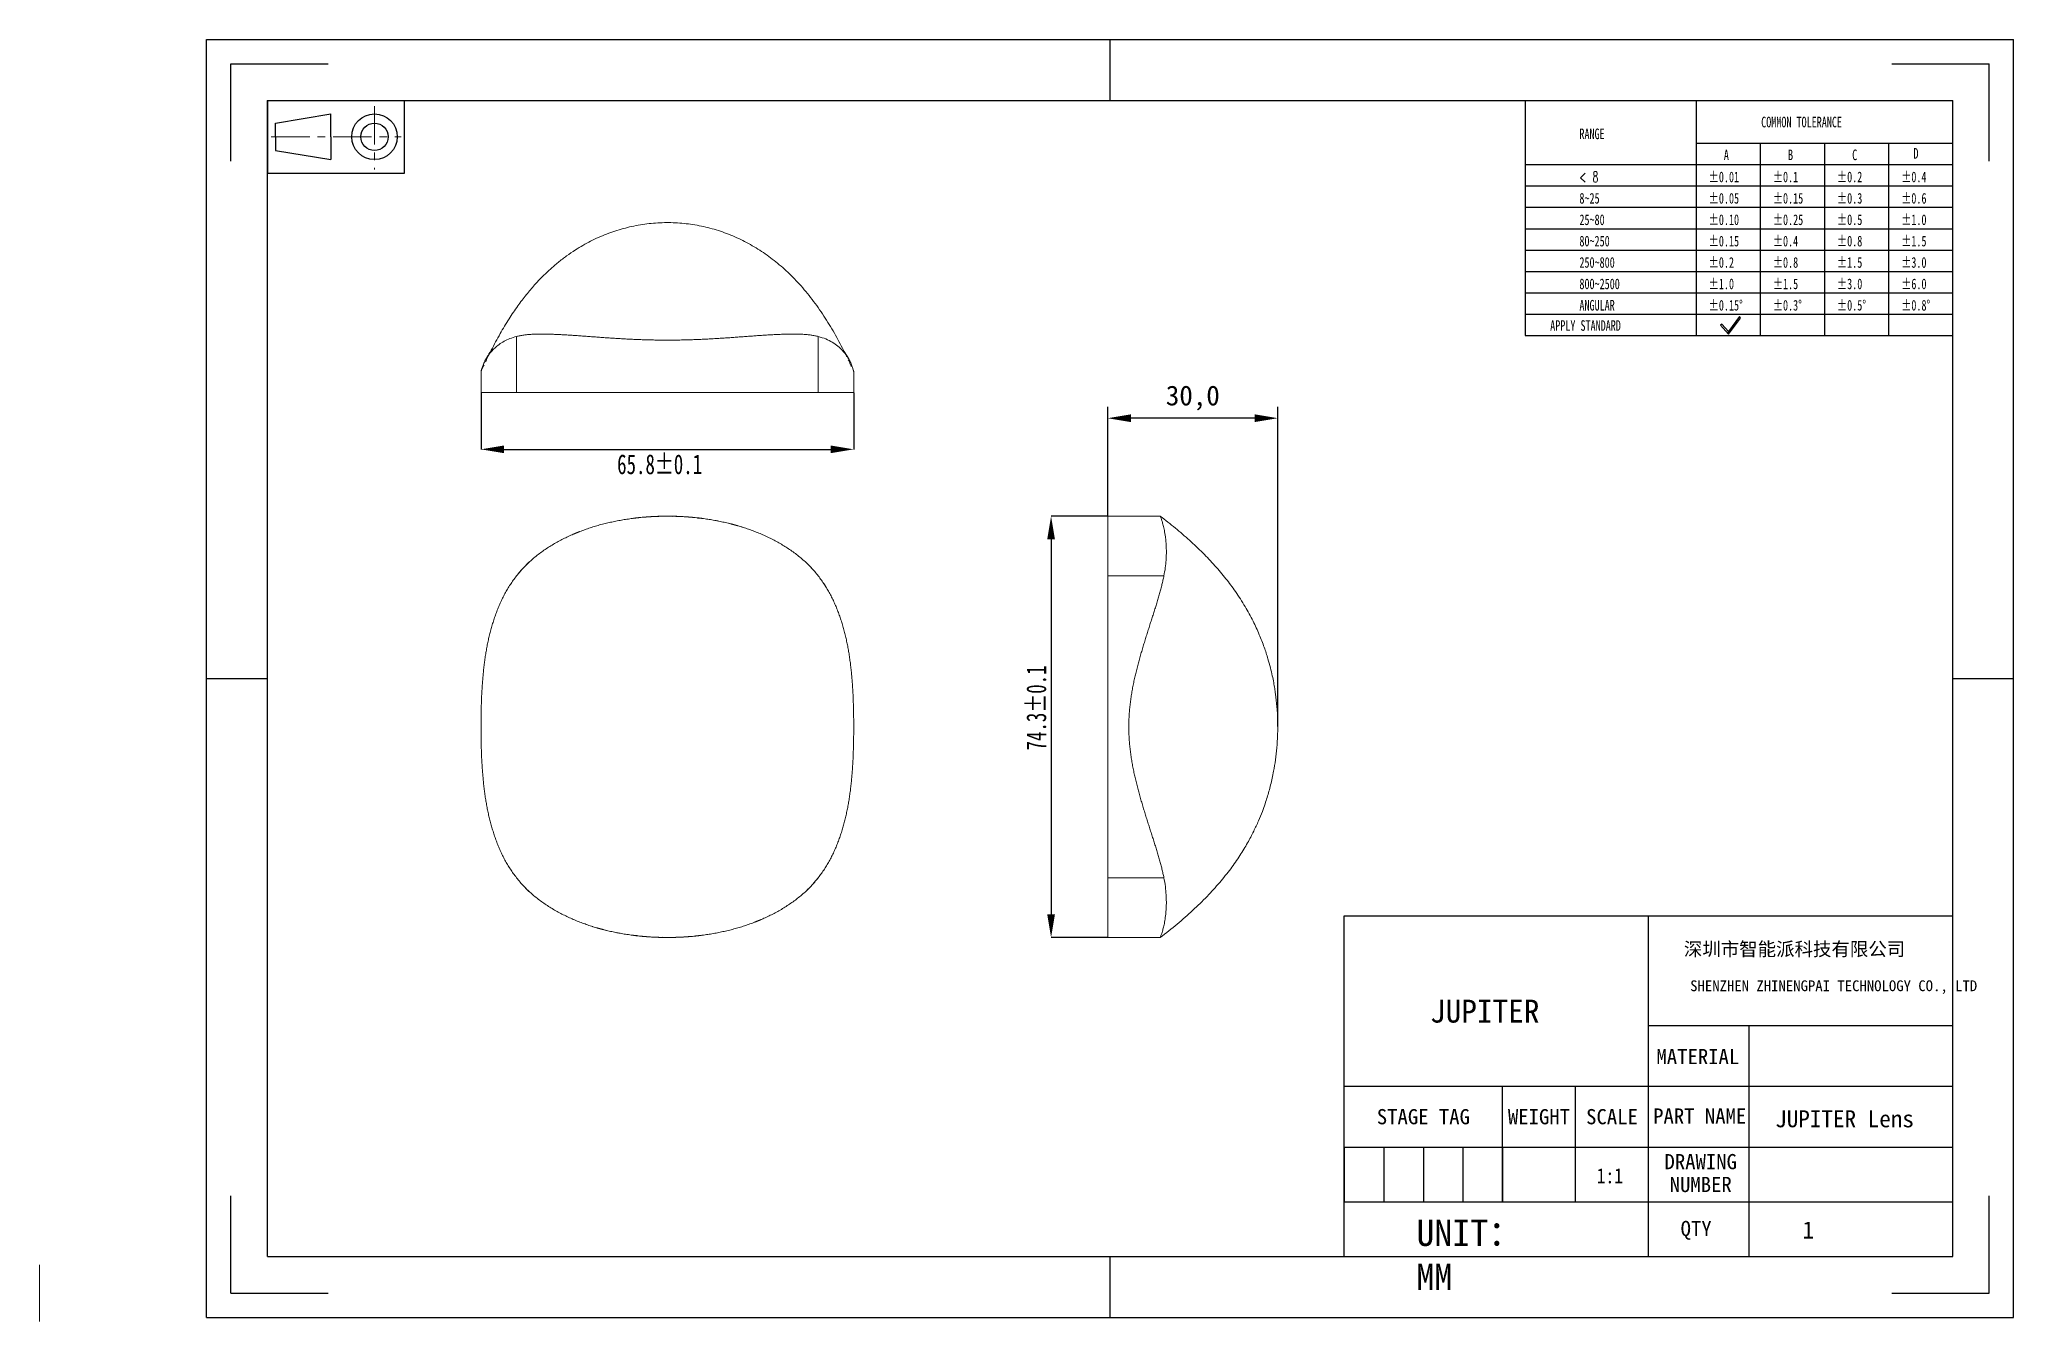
# Model space of a CAD drawing. Header units: millimetres. Extents: x 2 to 351, y 2 to 229.
import ezdxf

# ---------------------------------------------------------------- set-up
doc = ezdxf.new("R2010")
doc.units = ezdxf.units.MM
doc.header["$PDSIZE"] = -1
for name, pattern in [('CENTER', [10.16, 6.35, -1.27, 1.27, -1.27]), ('CENTERX2', [20.32, 12.7, -2.54, 2.54, -2.54]), ('HIDDEN', [1.905, 1.27, -0.635])]:
    doc.linetypes.add(name, pattern=pattern)
doc.layers.add('DEFAULT_1', color=7, linetype='CENTER', lineweight=18)
doc.layers.add('尺寸线层', color=3, linetype='Continuous', lineweight=18)
doc.layers.add('图框', color=7, linetype='Continuous')
doc.styles.add('SLDTEXTSTYLE4', font='TXT', dxfattribs={"width": 0.7})
doc.styles.add('SLDTEXTSTYLE5', font='TXT', dxfattribs={"width": 0.642857, "bigfont": 'bigfont'})
doc.styles.add('TEXTSTYLE_2', font='')
doc.styles.add('TEXTSTYLE_3', font='')
doc.styles.get('TEXTSTYLE_2').set_extended_font_data('宋体')
doc.styles.get('TEXTSTYLE_3').set_extended_font_data('宋体')
doc.dimstyles.new('ISO-25', dxfattribs={"dimtxt": 2.5, "dimasz": 2.5, "dimexe": 1.25, "dimexo": 0.625, "dimtad": 1, "dimtxsty": 'Standard', "dimcen": 2.5, "dimadec": 0, "dimazin": 0, "dimtfac": 1, "dimtmove": 0, "dimatfit": 3, "dimfxl": 1, "dimarcsym": 0})
doc.dimstyles.new('SLDDIMSTYLE0', dxfattribs={"dimtxt": 3.5, "dimasz": 4.08, "dimexe": 0, "dimexo": 0.0625, "dimgap": 0.875, "dimtad": 2, "dimdec": 1, "dimrnd": 1e-09, "dimzin": 12, "dimdsep": 46, "dimtxsty": 'SLDTEXTSTYLE4', "dimsah": 1, "dimcen": 0.09, "dimadec": 0, "dimazin": 3, "dimtol": 1, "dimtp": 0.1, "dimtm": 0.1, "dimtfac": 1, "dimtdec": 1, "dimtofl": 0, "dimtmove": 0, "dimatfit": 3, "dimfxl": 1, "dimfrac": 2, "dimtolj": 1, "dimarcsym": 0})

# ---------------------------------------------------------------- blocks, each defined once
blk = doc.blocks.new('_D')
at = {"layer": 'Defpoints', "color": 0, "transparency": 16777216}
for p in [(80.43, 166.38), (146.2, 166.38), (146.2, 156.38)]:
    blk.add_point(p, dxfattribs=at)
at = {"layer": '图框', "color": 0, "lineweight": -2, "transparency": 16777216}
for p, q in [((80.43, 166.32), (80.43, 156.38)), ((146.2, 166.32), (146.2, 156.38)), ((84.51, 156.38), (142.12, 156.38))]:
    blk.add_line(p, q, dxfattribs=at)
at = {"layer": '图框', "color": 0, "transparency": 16777216}
for points in [[(84.51, 157.06), (84.51, 155.7), (80.43, 156.38)], [(142.12, 157.06), (142.12, 155.7), (146.2, 156.38)]]:
    blk.add_solid(points, dxfattribs=at)
at = {"layer": '图框', "color": 0, "transparency": 16777216, "insert": (111.95, 155.5), "char_height": 3.5, "attachment_point": 2, "style": 'SLDTEXTSTYLE4'}
blk.add_mtext('\\A1;65.8±0.1', dxfattribs=at)
blk = doc.blocks.new('_D_1')
at = {"layer": 'Defpoints', "color": 0, "transparency": 16777216}
for p in [(191.04, 144.59), (181.04, 70.25), (191.04, 70.25)]:
    blk.add_point(p, dxfattribs=at)
at = {"layer": '图框', "color": 0, "lineweight": -2, "transparency": 16777216}
for p, q in [((190.98, 144.59), (181.04, 144.59)), ((181.04, 140.51), (181.04, 74.33)), ((190.98, 70.25), (181.04, 70.25))]:
    blk.add_line(p, q, dxfattribs=at)
at = {"layer": '图框', "color": 0, "transparency": 16777216}
for points in [[(180.36, 140.51), (181.72, 140.51), (181.04, 144.59)], [(180.36, 74.33), (181.72, 74.33), (181.04, 70.25)]]:
    blk.add_solid(points, dxfattribs=at)
at = {"layer": '图框', "color": 0, "transparency": 16777216, "insert": (176.67, 110.75), "char_height": 3.5, "attachment_point": 2, "rotation": 90, "style": 'SLDTEXTSTYLE4'}
blk.add_mtext('\\A1;74.3±0.1', dxfattribs=at)
blk = doc.blocks.new('96_1')
at = {"color": 7, "linetype": 'Continuous'}
for p, q in [((-11.25, 6), (-11.25, -6)), ((-9.93, 2.25), (-0.82, 3.75)), ((-0.82, 0), (-0.82, 3.75)), ((11.25, -6), (11.25, 6)), ((-9.93, 0), (-9.93, 2.25)), ((-9.93, 0), (-9.93, -2.25)), ((-0.82, 0), (-0.82, -3.75)), ((-9.93, -2.25), (-0.82, -3.75)), ((-11.25, -6), (11.25, -6))]:
    blk.add_line(p, q, dxfattribs=at)
for radius in [3.75, 2.25]:
    blk.add_circle((6.34, 0), radius, dxfattribs=at)
at = {"layer": 'DEFAULT_1', "color": 1, "linetype": 'CENTER'}
for p, q in [((6.34, 5.05), (6.34, -5.36)), ((-10.64, 0), (10.74, 0))]:
    blk.add_line(p, q, dxfattribs=at)
blk = doc.blocks.new('*D10')
at = {"color": 0, "lineweight": -2, "transparency": 16777216}
for p, q in [((191.04, 144.59), (191.04, 163.87)), ((221.05, 107.46), (221.05, 163.87)), ((216.97, 161.87), (195.12, 161.87))]:
    blk.add_line(p, q, dxfattribs=at)
at = {"color": 0, "transparency": 16777216}
for points in [[(195.12, 162.55), (195.12, 161.19), (191.04, 161.87)], [(216.97, 162.55), (216.97, 161.19), (221.05, 161.87)]]:
    blk.add_solid(points, dxfattribs=at)
at = {"layer": 'Defpoints', "color": 0, "transparency": 16777216}
for p in [(191.04, 161.87), (191.04, 144.59), (221.05, 107.46)]:
    blk.add_point(p, dxfattribs=at)
at = {"color": 0, "transparency": 16777216, "insert": (206.05, 165.43), "char_height": 3.5, "attachment_point": 5}
blk.add_mtext('30,0', dxfattribs=at)

msp = doc.modelspace()

# ---------------------------------------------------------------- linework, layer by layer
at = {"color": 7, "linetype": 'Continuous'}
for p, q in [((31.99, 3.2), (31.99, 228.69)), ((31.99, 228.69), (350.9, 228.69)), ((191.44, 217.95), (191.44, 228.69)), ((350.9, 3.2), (350.9, 228.69)), ((36.29, 207.21), (36.29, 224.39)), ((36.29, 224.39), (53.47, 224.39)), ((329.42, 224.39), (346.6, 224.39)), ((346.6, 207.21), (346.6, 224.39)), ((42.73, 13.94), (42.73, 217.95)), ((42.73, 217.95), (340.16, 217.95)), ((340.16, 13.94), (340.16, 217.95)), ((31.99, 115.95), (42.73, 115.95)), ((340.16, 115.95), (350.9, 115.95)), ((36.29, 7.5), (36.29, 24.68)), ((346.6, 7.5), (346.6, 24.68)), ((42.73, 13.94), (340.16, 13.94)), ((191.44, 3.2), (191.44, 13.94)), ((36.29, 7.5), (53.47, 7.5)), ((329.42, 7.5), (346.6, 7.5)), ((31.99, 3.2), (350.9, 3.2))]:
    msp.add_line(p, q, dxfattribs=at)
for p, q in [((264.68, 217.95), (264.68, 176.44)), ((294.87, 217.95), (294.87, 176.44)), ((294.87, 210.4), (340.16, 210.4)), ((306.19, 210.4), (306.19, 176.44)), ((317.51, 210.4), (317.51, 176.44)), ((328.84, 210.4), (328.84, 176.44)), ((264.68, 206.63), (340.16, 206.63)), ((264.68, 202.86), (340.16, 202.86)), ((264.68, 199.08), (340.16, 199.08)), ((264.68, 195.31), (340.16, 195.31)), ((264.68, 191.53), (340.16, 191.53)), ((264.68, 187.76), (340.16, 187.76)), ((264.68, 183.99), (340.16, 183.99)), ((264.68, 180.21), (340.16, 180.21)), ((299.43, 178.48), (299.21, 178.28)), ((299.21, 178.28), (300.62, 176.71)), ((300.6, 177.19), (299.43, 178.48)), ((302.54, 179.82), (300.6, 177.19)), ((300.62, 176.71), (302.69, 179.52)), ((302.69, 179.52), (302.54, 179.82)), ((264.68, 176.44), (340.16, 176.44)), ((300.62, 176.71), (300.6, 177.19)), ((300.6, 177.19), (300.62, 176.71))]:
    msp.add_line(p, q)
at = {"color": 7, "linetype": 'Continuous', "lineweight": 15}
for p, q in [((86.69, 166.38), (86.69, 176.29)), ((139.94, 166.38), (139.94, 176.29)), ((80.43, 170.09), (80.43, 166.38)), ((146.2, 166.38), (146.2, 170.09)), ((118.62, 144.26), (119.47, 144.17)), ((200.31, 144.59), (191.04, 144.59)), ((88.45, 136.01), (88.91, 136.46)), ((86.74, 134.11), (86.7, 134.05)), ((138.72, 135.47), (138.93, 135.26)), ((139.94, 134.05), (139.89, 134.11)), ((191.04, 134.05), (200.95, 134.05)), ((86.7, 80.79), (86.74, 80.73)), ((139.89, 80.73), (139.93, 80.79)), ((191.04, 80.8), (200.95, 80.8)), ((87.91, 79.38), (87.71, 79.58)), ((138.18, 78.84), (137.73, 78.39)), ((108.01, 70.58), (107.16, 70.67)), ((191.04, 70.25), (200.31, 70.25))]:
    msp.add_line(p, q, dxfattribs=at)
at = {"color": 7, "linetype": 'HIDDEN', "lineweight": 0}
for p, q in [((86.69, 166.38), (86.69, 176.29)), ((139.94, 176.29), (139.94, 166.38)), ((107.34, 144.18), (107.99, 144.27)), ((112.92, 144.57), (114.93, 144.53)), ((122.02, 143.74), (122.31, 143.69)), ((124.02, 143.34), (125.13, 143.04)), ((86.69, 134.05), (87.71, 135.25)), ((200.95, 134.05), (191.04, 134.05)), ((139.94, 80.8), (138.92, 79.59)), ((191.04, 80.8), (200.95, 80.8)), ((102.61, 71.5), (101.51, 71.8)), ((104.62, 71.1), (104.32, 71.16)), ((113.72, 70.27), (111.7, 70.32)), ((119.3, 70.66), (118.64, 70.57))]:
    msp.add_line(p, q, dxfattribs=at)
at = {"color": 2, "linetype": 'Continuous'}
for p, q in [((232.78, 44), (232.78, 74.07)), ((232.78, 44), (232.78, 74.07)), ((232.78, 74.07), (286.47, 74.07)), ((286.47, 33.27), (286.47, 74.07)), ((286.47, 54.74), (286.47, 74.07)), ((286.47, 74.07), (340.16, 74.07)), ((286.47, 44), (286.47, 74.07)), ((340.16, 54.74), (340.16, 74.07)), ((286.47, 54.74), (340.16, 54.74)), ((304.21, 54.74), (304.21, 13.94)), ((340.16, 33.27), (340.16, 54.74)), ((232.78, 13.94), (232.78, 44)), ((232.78, 44), (286.47, 44)), ((232.78, 33.27), (232.78, 44)), ((232.78, 44), (260.7, 44)), ((260.7, 33.27), (260.7, 44)), ((260.7, 33.27), (260.7, 44)), ((260.7, 44), (286.47, 44)), ((273.59, 33.27), (273.59, 44)), ((286.47, 44), (340.16, 44)), ((286.47, 33.27), (286.47, 44)), ((232.78, 23.6), (232.78, 33.27)), ((232.78, 33.27), (260.7, 33.27)), ((232.78, 33.27), (260.7, 33.27)), ((232.78, 33.27), (260.7, 33.27)), ((232.78, 33.27), (232.78, 23.6)), ((239.76, 33.27), (239.76, 23.6)), ((246.74, 33.27), (246.74, 23.6)), ((253.72, 33.27), (253.72, 23.6)), ((260.7, 23.6), (260.7, 33.27)), ((260.7, 23.6), (260.7, 33.27)), ((260.7, 33.27), (286.47, 33.27)), ((260.7, 33.27), (286.47, 33.27)), ((260.7, 33.27), (260.7, 23.6)), ((273.59, 23.6), (273.59, 33.27)), ((286.47, 13.94), (286.47, 33.27)), ((286.47, 33.27), (340.16, 33.27)), ((286.47, 33.27), (340.16, 33.27)), ((286.47, 23.6), (286.47, 33.27)), ((340.16, 13.94), (340.16, 33.27)), ((232.78, 13.94), (232.78, 23.6)), ((232.78, 23.6), (286.47, 23.6)), ((232.78, 23.6), (260.7, 23.6)), ((232.78, 23.6), (260.7, 23.6)), ((260.7, 23.6), (286.47, 23.6)), ((286.47, 13.94), (286.47, 23.6)), ((286.47, 23.6), (340.16, 23.6)), ((146.88, 13.94), (172.65, 13.94)), ((172.65, 13.94), (189.83, 13.94)), ((189.83, 13.94), (215.6, 13.94)), ((215.6, 13.94), (232.78, 13.94)), ((232.78, 13.94), (286.47, 13.94)), ((286.47, 13.94), (340.16, 13.94))]:
    msp.add_line(p, q, dxfattribs=at)
at = {"color": 7, "linetype": 'HIDDEN', "lineweight": 0, "flags": 128}
for points in [[(88.89, 136.45), (88.89, 136.46), (88.9, 136.46)], [(137.73, 136.46), (137.74, 136.46), (137.75, 136.45)], [(88.9, 78.38), (88.89, 78.39), (88.89, 78.39)], [(137.75, 78.39), (137.74, 78.39), (137.73, 78.38)]]:
    msp.add_lwpolyline(points, dxfattribs=at)
at = {"color": 7, "linetype": 'Continuous', "lineweight": 15, "flags": 128}
for points in [[(87.71, 135.26), (87.7, 135.26), (87.7, 135.26)], [(138.93, 135.26), (138.93, 135.26), (138.93, 135.26)], [(87.7, 79.59), (87.7, 79.58), (87.71, 79.58)], [(138.93, 79.58), (138.93, 79.58), (138.93, 79.59)]]:
    msp.add_lwpolyline(points, dxfattribs=at)
at = {"color": 7, "linetype": 'Continuous', "lineweight": 15}
for points, knots in [([(144.4, 173.88), (143.87, 174.88), (142.8, 176.93), (140.96, 179.94), (138.92, 182.84), (136.69, 185.52), (134.34, 187.9), (131.89, 189.97), (129.33, 191.76), (126.63, 193.27), (123.79, 194.51), (120.84, 195.46), (117.81, 196.09), (114.73, 196.4), (111.63, 196.39), (108.55, 196.05), (105.52, 195.38), (102.58, 194.41), (99.75, 193.15), (97.41, 191.81), (95.52, 190.52), (94.03, 189.37), (92.59, 188.13), (91.2, 186.81), (89.8, 185.32), (88.36, 183.62), (86.85, 181.63), (85.3, 179.33), (83.73, 176.73), (82.75, 174.85), (82.23, 173.88)], [0, 0, 0, 0, 0.042092, 0.085648, 0.130243, 0.173348, 0.21454, 0.25382, 0.291923, 0.330031, 0.368159, 0.406308, 0.444467, 0.482629, 0.520796, 0.558963, 0.597119, 0.635261, 0.673392, 0.71168, 0.734807, 0.758047, 0.781397, 0.80486, 0.829177, 0.856665, 0.887493, 0.921659, 0.959163, 1, 1, 1, 1]), ([(80.43, 170.12), (80.43, 170.11), (80.42, 170.07), (80.47, 170.25), (80.57, 170.64), (80.78, 171.23), (81.09, 171.95), (81.55, 172.76), (82.14, 173.54), (82.83, 174.26), (83.58, 174.88), (84.46, 175.45), (85.48, 175.94), (86.29, 176.17), (86.69, 176.29)], [0, 0, 0, 0, 0.0218683, 0.1223482, 0.2228598, 0.3234427, 0.4241151, 0.5247836, 0.6251028, 0.7032335, 0.7801927, 0.8554804, 0.9283563, 1, 1, 1, 1]), ([(139.94, 176.29), (139.74, 176.34), (139.33, 176.44), (138.68, 176.54), (137.98, 176.62), (137.25, 176.68), (136.49, 176.71), (135.71, 176.72), (134.9, 176.72), (134.07, 176.7), (133.23, 176.67), (132.36, 176.63), (131.49, 176.58), (130.59, 176.53), (129.69, 176.47), (128.78, 176.4), (127.85, 176.34), (126.92, 176.27), (125.98, 176.2), (125.03, 176.13), (124.08, 176.06), (123.12, 176), (122.15, 175.94), (121.18, 175.88), (120.2, 175.83), (119.23, 175.78), (118.25, 175.74), (117.26, 175.71), (116.28, 175.68), (115.29, 175.66), (114.3, 175.65), (113.32, 175.65), (112.33, 175.65), (111.34, 175.66), (110.35, 175.68), (109.37, 175.71), (108.39, 175.74), (107.41, 175.78), (106.43, 175.83), (105.45, 175.88), (104.48, 175.94), (103.52, 176), (102.56, 176.06), (101.6, 176.13), (100.65, 176.2), (99.71, 176.27), (98.78, 176.34), (97.86, 176.4), (96.94, 176.47), (96.04, 176.53), (95.15, 176.58), (94.27, 176.63), (93.41, 176.67), (92.56, 176.7), (91.73, 176.72), (90.93, 176.72), (90.14, 176.71), (89.38, 176.68), (88.65, 176.62), (87.96, 176.54), (87.3, 176.44), (86.89, 176.34), (86.69, 176.29)], [0, 0, 0, 0, 1.281916, 2.565453, 3.848089, 5.129705, 6.411139, 7.692526, 8.973854, 10.255146, 11.536423, 12.817683, 14.098933, 15.380174, 16.661408, 17.942637, 19.223862, 20.505084, 21.786302, 23.067518, 24.348732, 25.629944, 26.911154, 28.192364, 29.473572, 30.75478, 32.035987, 33.317194, 34.5984, 35.879606, 37.160812, 38.442018, 39.723223, 41.004429, 42.285635, 43.566841, 44.848048, 46.129255, 47.410463, 48.691671, 49.972881, 51.254091, 52.535303, 53.816517, 55.097733, 56.378951, 57.660173, 58.941398, 60.222627, 61.503861, 62.785102, 64.066352, 65.347612, 66.628889, 67.910181, 69.191509, 70.472896, 71.75433, 73.035946, 74.318582, 75.602119, 76.884035, 76.884035, 76.884035, 76.884035]), ([(139.94, 176.29), (140.4, 176.15), (141.34, 175.88), (142.47, 175.28), (143.44, 174.59), (144.22, 173.85), (144.85, 173.08), (145.34, 172.33), (145.7, 171.61), (145.96, 170.96), (146.12, 170.45), (146.19, 170.14), (146.2, 170.12), (146.2, 170.12)], [0, 0, 0, 0, 0.082923, 0.167922, 0.255874, 0.345722, 0.436702, 0.52815, 0.619698, 0.720338, 0.82089, 0.921389, 1, 1, 1, 1]), ([(82.23, 173.88), (82.19, 173.79), (82.11, 173.64), (82.04, 173.53), (81.99, 173.48), (81.97, 173.47), (81.95, 173.45), (81.93, 173.42), (81.91, 173.38), (81.86, 173.3), (81.77, 173.13), (81.65, 172.92), (81.48, 172.63), (81.36, 172.42), (81.3, 172.3)], [0, 0, 0, 0, 0.17714, 0.331608, 0.46395, 0.574678, 0.664256, 0.723081, 0.767862, 0.799463, 0.828797, 0.872079, 0.929177, 1, 1, 1, 1]), ([(145.34, 172.3), (145.29, 172.38), (145.2, 172.53), (145.09, 172.74), (145.01, 172.88), (144.95, 172.98), (144.92, 173.04), (144.88, 173.1), (144.86, 173.15), (144.83, 173.19), (144.81, 173.22), (144.78, 173.25), (144.74, 173.29), (144.67, 173.39), (144.56, 173.57), (144.46, 173.77), (144.4, 173.88)], [0, 0, 0, 0, 0.052255, 0.092663, 0.121153, 0.137625, 0.148945, 0.163211, 0.201144, 0.252099, 0.316417, 0.411626, 0.526967, 0.663012, 0.820436, 1, 1, 1, 1]), ([(86.69, 166.38), (86.29, 166.38), (85.48, 166.38), (84.44, 166.38), (83.55, 166.38), (82.78, 166.38), (82.13, 166.38), (81.6, 166.38), (81.13, 166.38), (80.76, 166.38), (80.52, 166.38), (80.42, 166.38), (80.44, 166.38), (80.44, 166.38)], [0, 0, 0, 0, 0.073738, 0.147428, 0.22319, 0.29897, 0.381537, 0.464199, 0.546813, 0.673563, 0.800353, 0.943455, 1, 1, 1, 1]), ([(139.94, 166.38), (139.56, 166.38), (139.16, 166.38), (138.32, 166.38), (137.87, 166.38), (136.95, 166.38), (136.47, 166.38), (135.48, 166.38), (134.97, 166.38), (133.41, 166.38), (132.33, 166.38), (130.12, 166.38), (128.98, 166.38), (127.24, 166.38), (126.66, 166.38), (125.47, 166.38), (124.87, 166.38), (123.07, 166.38), (121.86, 166.38), (118.23, 166.38), (115.79, 166.38), (112.71, 166.38), (112.1, 166.38), (110.86, 166.38), (110.24, 166.38), (108.39, 166.38), (107.17, 166.38), (103.54, 166.38), (101.17, 166.38), (97.7, 166.38), (96.56, 166.38), (94.32, 166.38), (93.24, 166.38), (91.68, 166.38), (91.18, 166.38), (90.19, 166.38), (89.71, 166.38), (88.78, 166.38), (88.33, 166.38), (87.47, 166.38), (87.07, 166.38), (86.69, 166.38)], [0, 0, 0, 0, 0.03125, 0.03125, 0.0625, 0.0625, 0.09375, 0.09375, 0.125, 0.125, 0.1875, 0.1875, 0.25, 0.25, 0.28125, 0.28125, 0.3125, 0.3125, 0.375, 0.375, 0.5, 0.5, 0.53125, 0.53125, 0.5625, 0.5625, 0.625, 0.625, 0.75, 0.75, 0.8125, 0.8125, 0.875, 0.875, 0.90625, 0.90625, 0.9375, 0.9375, 0.96875, 0.96875, 1, 1, 1, 1]), ([(146.19, 166.38), (146.19, 166.38), (146.19, 166.38), (146.07, 166.38), (145.79, 166.38), (145.36, 166.38), (144.83, 166.38), (144.12, 166.38), (143.31, 166.38), (142.5, 166.38), (141.76, 166.38), (140.9, 166.38), (140.26, 166.38), (139.94, 166.38)], [0, 0, 0, 0, 0.086748, 0.230583, 0.374375, 0.472286, 0.570176, 0.669842, 0.76947, 0.826586, 0.883694, 0.941831, 1, 1, 1, 1]), ([(139.94, 134.05), (139.74, 134.31), (139.33, 134.81), (138.68, 135.54), (137.98, 136.24), (137.25, 136.9), (136.49, 137.54), (135.71, 138.14), (134.9, 138.71), (134.07, 139.25), (133.23, 139.75), (132.36, 140.23), (131.49, 140.69), (130.59, 141.11), (129.69, 141.51), (128.78, 141.87), (127.85, 142.22), (126.92, 142.54), (125.98, 142.83), (125.03, 143.1), (124.08, 143.34), (123.12, 143.56), (122.15, 143.76), (121.18, 143.94), (120.2, 144.09), (119.23, 144.23), (118.25, 144.34), (117.26, 144.43), (116.28, 144.5), (115.29, 144.55), (114.3, 144.58), (113.32, 144.59), (112.33, 144.58), (111.34, 144.55), (110.35, 144.5), (109.37, 144.43), (108.39, 144.34), (107.41, 144.23), (106.43, 144.09), (105.45, 143.94), (104.48, 143.76), (103.52, 143.56), (102.56, 143.34), (101.6, 143.1), (100.65, 142.83), (99.71, 142.54), (98.78, 142.22), (97.86, 141.87), (96.94, 141.51), (96.04, 141.11), (95.15, 140.69), (94.27, 140.23), (93.41, 139.75), (92.56, 139.25), (91.73, 138.71), (90.93, 138.14), (90.14, 137.54), (89.38, 136.9), (88.65, 136.24), (87.96, 135.54), (87.3, 134.81), (86.89, 134.31), (86.69, 134.05)], [0, 0, 0, 0, 1.281916, 2.565453, 3.848089, 5.129705, 6.411139, 7.692526, 8.973854, 10.255146, 11.536423, 12.817683, 14.098933, 15.380174, 16.661408, 17.942637, 19.223862, 20.505084, 21.786302, 23.067518, 24.348732, 25.629944, 26.911154, 28.192364, 29.473572, 30.75478, 32.035987, 33.317194, 34.5984, 35.879606, 37.160812, 38.442018, 39.723223, 41.004429, 42.285635, 43.566841, 44.848048, 46.129255, 47.410463, 48.691671, 49.972881, 51.254091, 52.535303, 53.816517, 55.097733, 56.378951, 57.660173, 58.941398, 60.222627, 61.503861, 62.785102, 64.066352, 65.347612, 66.628889, 67.910181, 69.191509, 70.472896, 71.75433, 73.035946, 74.318582, 75.602119, 76.884035, 76.884035, 76.884035, 76.884035]), ([(111.19, 144.51), (111.61, 144.54), (112.18, 144.59), (112.76, 144.58), (112.92, 144.57)], [0, 0, 0, 0, 0.721215, 1, 1, 1, 1]), ([(191.04, 134.05), (191.04, 134.5), (191.04, 135.4), (191.04, 136.64), (191.04, 137.77), (191.04, 138.97), (191.04, 140.16), (191.04, 141.31), (191.04, 142.27), (191.04, 143.16), (191.04, 143.91), (191.04, 144.4), (191.04, 144.61), (191.04, 144.57), (191.04, 144.56)], [0, 0, 0, 0, 0.058973, 0.117939, 0.178575, 0.239224, 0.326147, 0.413093, 0.502395, 0.591712, 0.716692, 0.8417, 0.970217, 1, 1, 1, 1]), ([(200.31, 70.25), (201.31, 71.04), (203.28, 72.57), (206.04, 74.99), (208.55, 77.44), (210.78, 79.89), (212.71, 82.31), (214.34, 84.64), (215.69, 86.86), (216.77, 88.91), (217.63, 90.77), (218.29, 92.39), (218.78, 93.76), (219.17, 94.94), (219.5, 96.06), (219.8, 97.19), (220.07, 98.37), (220.37, 99.84), (220.66, 101.63), (220.9, 103.75), (221.04, 106.08), (221.05, 108.5), (220.92, 110.93), (220.71, 112.8), (220.5, 114.2), (220.32, 115.27), (220.07, 116.49), (219.74, 117.9), (219.28, 119.58), (218.64, 121.54), (217.78, 123.76), (216.67, 126.17), (215.27, 128.72), (213.66, 131.22), (211.88, 133.62), (209.95, 135.89), (207.81, 138.15), (205.47, 140.36), (202.97, 142.52), (201.2, 143.89), (200.31, 144.59)], [0, 0, 0, 0, 0.043102, 0.084483, 0.124286, 0.161876, 0.196899, 0.229089, 0.258316, 0.284516, 0.307666, 0.327759, 0.343755, 0.357137, 0.369903, 0.383124, 0.396798, 0.410926, 0.434044, 0.458284, 0.483175, 0.513003, 0.540473, 0.565588, 0.576611, 0.588408, 0.602488, 0.618856, 0.637515, 0.6615, 0.68845, 0.718365, 0.75123, 0.786992, 0.81892, 0.852624, 0.887867, 0.924363, 0.961618, 1, 1, 1, 1]), ([(200.31, 144.58), (200.32, 144.56), (200.34, 144.52), (200.46, 144.18), (200.63, 143.69), (200.82, 143), (201.03, 142.11), (201.2, 141.11), (201.31, 140.1), (201.37, 139.12), (201.39, 138.04), (201.34, 136.83), (201.22, 135.52), (201.04, 134.54), (200.95, 134.05)], [0, 0, 0, 0, 0.12001, 0.218589, 0.317167, 0.415742, 0.514314, 0.612879, 0.677426, 0.74197, 0.80651, 0.871043, 0.935533, 1, 1, 1, 1]), ([(137.73, 136.46), (137.77, 136.43), (137.98, 136.24), (138.18, 136.03), (138.34, 135.86)], [0, 0, 0, 0, 0.179419, 1, 1, 1, 1]), ([(86.69, 134.05), (86.5, 133.8), (86.12, 133.29), (85.6, 132.53), (85.1, 131.74), (84.64, 130.93), (84.22, 130.11), (83.83, 129.27), (83.46, 128.43), (83.13, 127.58), (82.82, 126.72), (82.54, 125.85), (82.28, 124.97), (82.04, 124.09), (81.82, 123.2), (81.63, 122.31), (81.45, 121.41), (81.29, 120.51), (81.15, 119.6), (81.03, 118.69), (80.91, 117.77), (80.82, 116.85), (80.74, 115.93), (80.66, 115), (80.6, 114.06), (80.55, 113.12), (80.51, 112.18), (80.48, 111.23), (80.46, 110.28), (80.44, 109.33), (80.43, 108.38), (80.43, 107.42), (80.43, 106.47), (80.44, 105.51), (80.46, 104.56), (80.48, 103.61), (80.51, 102.67), (80.55, 101.72), (80.6, 100.78), (80.66, 99.85), (80.74, 98.92), (80.82, 97.99), (80.91, 97.07), (81.03, 96.15), (81.15, 95.24), (81.29, 94.33), (81.45, 93.43), (81.63, 92.53), (81.82, 91.64), (82.04, 90.75), (82.28, 89.87), (82.54, 89), (82.82, 88.13), (83.13, 87.27), (83.46, 86.41), (83.83, 85.57), (84.22, 84.73), (84.64, 83.91), (85.1, 83.1), (85.6, 82.32), (86.12, 81.55), (86.5, 81.05), (86.69, 80.8)], [0, 0, 0, 0, 1.339589, 2.687593, 4.023517, 5.339276, 6.634218, 7.911676, 9.175732, 10.428981, 11.672806, 12.908594, 14.138103, 15.363089, 16.584872, 17.804385, 19.022405, 20.2396, 21.456476, 22.673337, 23.890394, 25.107773, 26.325528, 27.543653, 28.762117, 29.980864, 31.199837, 32.418974, 33.638222, 34.857541, 36.076898, 37.296272, 38.515647, 39.735004, 40.954322, 42.173571, 43.392708, 44.61168, 45.830428, 47.048891, 48.267017, 49.484771, 50.70215, 51.919207, 53.136068, 54.352944, 55.57014, 56.78816, 58.007673, 59.229455, 60.454441, 61.683951, 62.919739, 64.163564, 65.416813, 66.680868, 67.958326, 69.253269, 70.569028, 71.904951, 73.252955, 74.592544, 74.592544, 74.592544, 74.592544]), ([(87.71, 135.25), (87.75, 135.3), (87.79, 135.35), (87.83, 135.39), (87.84, 135.4)], [0, 0, 0, 0, 0.844744, 1, 1, 1, 1]), ([(139.94, 134.05), (140.13, 133.8), (140.51, 133.29), (141.04, 132.53), (141.53, 131.74), (141.99, 130.93), (142.41, 130.11), (142.81, 129.27), (143.17, 128.43), (143.5, 127.58), (143.81, 126.72), (144.1, 125.85), (144.36, 124.97), (144.59, 124.09), (144.81, 123.2), (145.01, 122.31), (145.18, 121.41), (145.34, 120.51), (145.48, 119.6), (145.61, 118.69), (145.72, 117.77), (145.81, 116.85), (145.9, 115.93), (145.97, 115), (146.03, 114.06), (146.08, 113.12), (146.12, 112.18), (146.15, 111.23), (146.17, 110.28), (146.19, 109.33), (146.2, 108.38), (146.2, 107.42), (146.2, 106.47), (146.19, 105.51), (146.17, 104.56), (146.15, 103.61), (146.12, 102.67), (146.08, 101.72), (146.03, 100.78), (145.97, 99.85), (145.9, 98.92), (145.81, 97.99), (145.72, 97.07), (145.61, 96.15), (145.48, 95.24), (145.34, 94.33), (145.18, 93.43), (145.01, 92.53), (144.81, 91.64), (144.59, 90.75), (144.36, 89.87), (144.1, 89), (143.81, 88.13), (143.5, 87.27), (143.17, 86.41), (142.81, 85.57), (142.41, 84.73), (141.99, 83.91), (141.53, 83.1), (141.04, 82.32), (140.51, 81.55), (140.13, 81.05), (139.94, 80.8)], [0, 0, 0, 0, 1.339589, 2.687593, 4.023517, 5.339276, 6.634218, 7.911676, 9.175732, 10.428981, 11.672806, 12.908594, 14.138103, 15.363089, 16.584872, 17.804385, 19.022405, 20.2396, 21.456476, 22.673337, 23.890394, 25.107773, 26.325528, 27.543653, 28.762117, 29.980864, 31.199837, 32.418974, 33.638222, 34.857541, 36.076898, 37.296272, 38.515647, 39.735004, 40.954322, 42.173571, 43.392708, 44.61168, 45.830428, 47.048891, 48.267017, 49.484771, 50.70215, 51.919207, 53.136068, 54.352944, 55.57014, 56.78816, 58.007673, 59.229455, 60.454441, 61.683951, 62.919739, 64.163564, 65.416813, 66.680868, 67.958326, 69.253269, 70.569028, 71.904951, 73.252955, 74.592544, 74.592544, 74.592544, 74.592544]), ([(191.04, 80.8), (191.04, 81.26), (191.04, 81.74), (191.04, 82.7), (191.04, 83.2), (191.04, 84.72), (191.04, 85.77), (191.04, 87.39), (191.04, 87.94), (191.04, 89.05), (191.04, 90.73), (191.04, 92.42), (191.04, 95.83), (191.04, 98.13), (191.04, 101.61), (191.04, 102.77), (191.04, 105.09), (191.04, 106.25), (191.04, 108.57), (191.04, 109.73), (191.04, 112.05), (191.04, 113.21), (191.04, 115.53), (191.04, 116.69), (191.04, 119), (191.04, 120.15), (191.04, 122.43), (191.04, 123.56), (191.04, 125.79), (191.04, 126.89), (191.04, 128.52), (191.04, 129.06), (191.04, 130.11), (191.04, 130.63), (191.04, 131.65), (191.04, 132.14), (191.04, 133.11), (191.04, 133.58), (191.04, 134.05)], [0, 0, 0, 0, 0.03125, 0.03125, 0.0625, 0.0625, 0.125, 0.125, 0.15625, 0.15625, 0.1875, 0.25, 0.25, 0.375, 0.375, 0.4375, 0.4375, 0.5, 0.5, 0.5625, 0.5625, 0.625, 0.625, 0.6875, 0.6875, 0.75, 0.75, 0.8125, 0.8125, 0.875, 0.875, 0.90625, 0.90625, 0.9375, 0.9375, 0.96875, 0.96875, 1, 1, 1, 1]), ([(200.95, 134.05), (200.9, 133.8), (200.79, 133.29), (200.61, 132.53), (200.41, 131.74), (200.19, 130.93), (199.95, 130.11), (199.7, 129.27), (199.44, 128.43), (199.17, 127.58), (198.89, 126.72), (198.61, 125.85), (198.33, 124.97), (198.05, 124.09), (197.77, 123.2), (197.5, 122.31), (197.22, 121.41), (196.96, 120.51), (196.7, 119.6), (196.45, 118.69), (196.21, 117.77), (195.98, 116.85), (195.76, 115.93), (195.57, 115), (195.38, 114.06), (195.22, 113.12), (195.08, 112.18), (194.97, 111.23), (194.87, 110.28), (194.81, 109.33), (194.76, 108.38), (194.75, 107.42), (194.76, 106.47), (194.81, 105.51), (194.87, 104.56), (194.97, 103.61), (195.08, 102.67), (195.22, 101.72), (195.38, 100.78), (195.57, 99.85), (195.76, 98.92), (195.98, 97.99), (196.21, 97.07), (196.45, 96.15), (196.7, 95.24), (196.96, 94.33), (197.22, 93.43), (197.5, 92.53), (197.77, 91.64), (198.05, 90.75), (198.33, 89.87), (198.61, 89), (198.89, 88.13), (199.17, 87.27), (199.44, 86.41), (199.7, 85.57), (199.95, 84.73), (200.19, 83.91), (200.41, 83.1), (200.61, 82.32), (200.79, 81.55), (200.9, 81.05), (200.95, 80.8)], [0, 0, 0, 0, 1.339589, 2.687593, 4.023517, 5.339276, 6.634218, 7.911676, 9.175732, 10.428981, 11.672806, 12.908594, 14.138103, 15.363089, 16.584872, 17.804385, 19.022405, 20.2396, 21.456476, 22.673337, 23.890394, 25.107773, 26.325528, 27.543653, 28.762117, 29.980864, 31.199837, 32.418974, 33.638222, 34.857541, 36.076898, 37.296272, 38.515647, 39.735004, 40.954322, 42.173571, 43.392708, 44.61168, 45.830428, 47.048891, 48.267017, 49.484771, 50.70215, 51.919207, 53.136068, 54.352944, 55.57014, 56.78816, 58.007673, 59.229455, 60.454441, 61.683951, 62.919739, 64.163564, 65.416813, 66.680868, 67.958326, 69.253269, 70.569028, 71.904951, 73.252955, 74.592544, 74.592544, 74.592544, 74.592544]), ([(139.94, 80.8), (139.74, 80.54), (139.33, 80.03), (138.68, 79.3), (137.98, 78.6), (137.25, 77.94), (136.49, 77.31), (135.71, 76.71), (134.9, 76.14), (134.07, 75.6), (133.23, 75.09), (132.36, 74.61), (131.49, 74.16), (130.59, 73.73), (129.69, 73.34), (128.78, 72.97), (127.85, 72.63), (126.92, 72.31), (125.98, 72.01), (125.03, 71.75), (124.08, 71.5), (123.12, 71.28), (122.15, 71.08), (121.18, 70.9), (120.2, 70.75), (119.23, 70.62), (118.25, 70.5), (117.26, 70.41), (116.28, 70.34), (115.29, 70.29), (114.3, 70.26), (113.32, 70.25), (112.33, 70.26), (111.34, 70.29), (110.35, 70.34), (109.37, 70.41), (108.39, 70.5), (107.41, 70.62), (106.43, 70.75), (105.45, 70.9), (104.48, 71.08), (103.52, 71.28), (102.56, 71.5), (101.6, 71.75), (100.65, 72.01), (99.71, 72.31), (98.78, 72.63), (97.86, 72.97), (96.94, 73.34), (96.04, 73.73), (95.15, 74.16), (94.27, 74.61), (93.41, 75.09), (92.56, 75.6), (91.73, 76.14), (90.93, 76.71), (90.14, 77.31), (89.38, 77.94), (88.65, 78.6), (87.96, 79.3), (87.3, 80.03), (86.89, 80.54), (86.69, 80.8)], [0, 0, 0, 0, 1.281916, 2.565453, 3.848089, 5.129705, 6.411139, 7.692526, 8.973854, 10.255146, 11.536423, 12.817683, 14.098933, 15.380174, 16.661408, 17.942637, 19.223862, 20.505084, 21.786302, 23.067518, 24.348732, 25.629944, 26.911154, 28.192364, 29.473572, 30.75478, 32.035987, 33.317194, 34.5984, 35.879606, 37.160812, 38.442018, 39.723223, 41.004429, 42.285635, 43.566841, 44.848048, 46.129255, 47.410463, 48.691671, 49.972881, 51.254091, 52.535303, 53.816517, 55.097733, 56.378951, 57.660173, 58.941398, 60.222627, 61.503861, 62.785102, 64.066352, 65.347612, 66.628889, 67.910181, 69.191509, 70.472896, 71.75433, 73.035946, 74.318582, 75.602119, 76.884035, 76.884035, 76.884035, 76.884035]), ([(191.04, 70.28), (191.04, 70.29), (191.04, 70.3), (191.04, 70.68), (191.04, 71.29), (191.04, 72.06), (191.04, 72.91), (191.04, 73.86), (191.04, 74.87), (191.04, 75.93), (191.04, 77.12), (191.04, 78.35), (191.04, 79.58), (191.04, 80.39), (191.04, 80.8)], [0, 0, 0, 0, 0.0987329, 0.2263463, 0.3539367, 0.4420082, 0.5301718, 0.618198, 0.6864741, 0.7547409, 0.8245606, 0.8943586, 0.9469973, 1, 1, 1, 1]), ([(200.95, 80.8), (201.05, 80.26), (201.24, 79.2), (201.35, 77.78), (201.39, 76.5), (201.36, 75.36), (201.26, 74.24), (201.12, 73.2), (200.93, 72.26), (200.71, 71.44), (200.5, 70.77), (200.36, 70.37), (200.29, 70.21), (200.31, 70.26), (200.31, 70.26)], [0, 0, 0, 0, 0.070166, 0.140374, 0.210622, 0.280877, 0.351137, 0.443137, 0.535142, 0.627151, 0.750364, 0.87358, 0.996798, 1, 1, 1, 1]), ([(88.9, 78.38), (88.87, 78.42), (88.65, 78.6), (88.46, 78.81), (88.3, 78.98)], [0, 0, 0, 0, 0.1794189, 1, 1, 1, 1]), ([(138.92, 79.59), (138.89, 79.55), (138.85, 79.5), (138.8, 79.45), (138.79, 79.44)], [0, 0, 0, 0, 0.844744, 1, 1, 1, 1]), ([(115.44, 70.33), (115.03, 70.3), (114.45, 70.25), (113.88, 70.27), (113.72, 70.27)], [0, 0, 0, 0, 0.721215, 1, 1, 1, 1])]:
    msp.add_open_spline(points, degree=3, knots=knots, dxfattribs=at)
at = {"color": 7, "linetype": 'HIDDEN', "lineweight": 0}
for points, knots in [([(80.43, 170.09), (80.72, 170.73), (81.3, 172), (81.92, 173.25), (82.23, 173.88)], [0, 0, 0, 0, 0.500159, 1, 1, 1, 1]), ([(81.46, 172.56), (81.41, 172.48), (81.35, 172.39), (81.31, 172.31), (81.3, 172.3)], [0, 0, 0, 0, 0.846937, 1, 1, 1, 1]), ([(144.4, 173.88), (144.71, 173.25), (145.34, 172), (145.91, 170.73), (146.2, 170.09)], [0, 0, 0, 0, 0.4998408, 1, 1, 1, 1]), ([(107.33, 144.21), (107.36, 144.22), (107.66, 144.26), (108.11, 144.31), (108.72, 144.37), (109.19, 144.41), (109.49, 144.44), (109.6, 144.44), (109.62, 144.45), (109.82, 144.46), (110.13, 144.48), (110.56, 144.51), (111.12, 144.54), (111.55, 144.56), (111.78, 144.56)], [0, 0, 0, 0, 0.010344, 0.111378, 0.217877, 0.312743, 0.390736, 0.445812, 0.499219, 0.566772, 0.650074, 0.749777, 0.866306, 1, 1, 1, 1]), ([(114.85, 144.56), (115.08, 144.56), (115.51, 144.54), (116.07, 144.51), (116.51, 144.48), (116.81, 144.46), (117.01, 144.45), (117.03, 144.44), (117.13, 144.44), (117.35, 144.42), (117.66, 144.39), (118.06, 144.35), (118.52, 144.31), (119, 144.25), (119.34, 144.21), (119.48, 144.19)], [0, 0, 0, 0, 0.132127, 0.24729, 0.345824, 0.428149, 0.49491, 0.547691, 0.602122, 0.658461, 0.723954, 0.799213, 0.879138, 0.95242, 1, 1, 1, 1]), ([(122.02, 143.78), (122.05, 143.78), (122.11, 143.76), (122.19, 143.75), (122.24, 143.74)], [0, 0, 0, 0, 0.336278, 1, 1, 1, 1]), ([(124.59, 143.21), (124.75, 143.17), (125.05, 143.09), (125.44, 142.98), (125.75, 142.89), (125.99, 142.82), (126.24, 142.75), (126.47, 142.67), (126.54, 142.65), (126.56, 142.64)], [0, 0, 0, 0, 0.171132, 0.319847, 0.446037, 0.549635, 0.63808, 0.846813, 1, 1, 1, 1]), ([(96.72, 141.4), (96.76, 141.42), (97, 141.53), (97.49, 141.73), (97.94, 141.9), (98.14, 141.98), (98.14, 141.98)], [0, 0, 0, 0, 0.096275, 0.543408, 0.995694, 1, 1, 1, 1]), ([(140.78, 132.85), (140.9, 132.69), (141.08, 132.45), (141.22, 132.2), (141.27, 132.11)], [0, 0, 0, 0, 0.666162, 1, 1, 1, 1]), ([(140.8, 132.86), (140.84, 132.8), (140.9, 132.72), (141, 132.58), (141.05, 132.5), (141.07, 132.46), (141.08, 132.44), (141.09, 132.43), (141.1, 132.41), (141.11, 132.4), (141.14, 132.36), (141.18, 132.3), (141.25, 132.19), (141.27, 132.15), (141.29, 132.12)], [0, 0, 0, 0, 0.356255, 0.460002, 0.488344, 0.497732, 0.501684, 0.505448, 0.509319, 0.513569, 0.523944, 0.554873, 0.664015, 1, 1, 1, 1]), ([(85.83, 81.98), (85.79, 82.04), (85.74, 82.12), (85.64, 82.27), (85.59, 82.35), (85.56, 82.38), (85.55, 82.4), (85.54, 82.42), (85.53, 82.43), (85.52, 82.45), (85.5, 82.48), (85.45, 82.55), (85.39, 82.65), (85.36, 82.69), (85.34, 82.72)], [0, 0, 0, 0, 0.356255, 0.460002, 0.488344, 0.497732, 0.501684, 0.505448, 0.509319, 0.513569, 0.523944, 0.554873, 0.664015, 1, 1, 1, 1]), ([(85.85, 81.99), (85.73, 82.15), (85.55, 82.39), (85.41, 82.65), (85.36, 82.73)], [0, 0, 0, 0, 0.665238, 1, 1, 1, 1]), ([(129.92, 73.44), (129.87, 73.42), (129.64, 73.32), (129.15, 73.12), (128.7, 72.94), (128.5, 72.87), (128.5, 72.87)], [0, 0, 0, 0, 0.096275, 0.543408, 0.995694, 1, 1, 1, 1]), ([(102.04, 71.64), (101.88, 71.68), (101.58, 71.76), (101.19, 71.86), (100.88, 71.95), (100.64, 72.02), (100.39, 72.1), (100.16, 72.17), (100.1, 72.19), (100.07, 72.2)], [0, 0, 0, 0, 0.171132, 0.319847, 0.446037, 0.549635, 0.63808, 0.846813, 1, 1, 1, 1]), ([(104.61, 71.06), (104.59, 71.07), (104.52, 71.08), (104.44, 71.09), (104.39, 71.1)], [0, 0, 0, 0, 0.3362777, 1, 1, 1, 1]), ([(111.78, 70.28), (111.55, 70.29), (111.12, 70.3), (110.56, 70.33), (110.13, 70.36), (109.82, 70.38), (109.62, 70.4), (109.6, 70.4), (109.5, 70.41), (109.28, 70.42), (108.97, 70.45), (108.57, 70.49), (108.11, 70.54), (107.64, 70.59), (107.29, 70.64), (107.16, 70.65)], [0, 0, 0, 0, 0.132127, 0.24729, 0.345823, 0.428149, 0.49491, 0.547691, 0.602121, 0.658461, 0.723954, 0.799213, 0.879138, 0.952421, 1, 1, 1, 1]), ([(119.3, 70.63), (119.27, 70.63), (118.97, 70.59), (118.52, 70.54), (117.92, 70.47), (117.45, 70.43), (117.14, 70.41), (117.03, 70.4), (117.01, 70.4), (116.81, 70.38), (116.51, 70.36), (116.07, 70.33), (115.51, 70.3), (115.08, 70.29), (114.85, 70.28)], [0, 0, 0, 0, 0.010344, 0.111378, 0.217877, 0.312743, 0.390736, 0.445812, 0.49922, 0.566772, 0.650074, 0.749777, 0.866306, 1, 1, 1, 1])]:
    msp.add_open_spline(points, degree=3, knots=knots, dxfattribs=at)
at = {"layer": '图框', "lineweight": 0}
msp.add_line((2.5, 2.5), (2.5, 12.5), dxfattribs=at)

# ---------------------------------------------------------------- block references
at = {"color": 2, "linetype": 'Continuous', "xscale": 1.073749515738545, "yscale": 1.073749515738545, "zscale": 1.073749515738545}
msp.add_blockref('96_1', (54.82, 211.53), dxfattribs=at)

# ---------------------------------------------------------------- texts
at = {"attachment_point": 1}
for s, insert, char_height, width, style in [('RANGE', (274.28, 212.98), 1.872, 18.3829, 'SLDTEXTSTYLE4'), ('COMMON TOLERANCE', (306.36, 215.06), 1.8717, 61.6181, 'SLDTEXTSTYLE4'), ('A', (299.77, 209.27), 1.87, 2.7042, 'SLDTEXTSTYLE4'), ('B', (311.1, 209.27), 1.87, 2.6609, 'SLDTEXTSTYLE4'), ('C', (322.42, 209.27), 1.87, 2.6924, 'SLDTEXTSTYLE4'), ('D', (333.24, 209.53), 1.87, 2.6609, 'SLDTEXTSTYLE4'), ('%%P0.01', (297.11, 205.38), 1.872, 13.1042, 'SLDTEXTSTYLE4'), ('%%P0.1', (308.43, 205.38), 1.872, 9.8262, 'SLDTEXTSTYLE4'), ('%%P0.2', (319.75, 205.38), 1.872, 11.1783, 'SLDTEXTSTYLE4'), ('%%P0.4', (331.08, 205.38), 1.872, 11.135, 'SLDTEXTSTYLE4'), ('< 8', (274.28, 205.38), 1.872, 8.9828, 'SLDTEXTSTYLE5'), ('8~25', (274.28, 201.61), 1.872, 14.4956, 'SLDTEXTSTYLE4'), ('%%P0.05', (297.11, 201.61), 1.872, 14.4563, 'SLDTEXTSTYLE4'), ('%%P0.15', (308.43, 201.61), 1.872, 13.7999, 'SLDTEXTSTYLE4'), ('%%P0.3', (319.75, 201.61), 1.872, 11.1783, 'SLDTEXTSTYLE4'), ('%%P0.6', (331.08, 201.61), 1.872, 11.1783, 'SLDTEXTSTYLE4'), ('25~80', (274.28, 197.83), 1.872, 17.7736, 'SLDTEXTSTYLE4'), ('%%P0.10', (297.11, 197.83), 1.872, 13.1475, 'SLDTEXTSTYLE4'), ('%%P0.25', (308.43, 197.83), 1.872, 15.1088, 'SLDTEXTSTYLE4'), ('%%P0.5', (319.75, 197.83), 1.872, 11.1783, 'SLDTEXTSTYLE4'), ('%%P1.0', (331.08, 197.83), 1.872, 9.8694, 'SLDTEXTSTYLE4'), ('80~250', (274.28, 194.06), 1.872, 21.0516, 'SLDTEXTSTYLE4'), ('%%P0.15', (297.11, 194.06), 1.872, 13.7999, 'SLDTEXTSTYLE4'), ('%%P0.4', (308.43, 194.06), 1.872, 11.135, 'SLDTEXTSTYLE4'), ('%%P0.8', (319.75, 194.06), 1.872, 11.1783, 'SLDTEXTSTYLE4'), ('%%P1.5', (331.08, 194.06), 1.872, 10.5219, 'SLDTEXTSTYLE4'), ('250~800', (274.28, 190.29), 1.872, 24.3297, 'SLDTEXTSTYLE4'), ('%%P0.2', (297.11, 190.29), 1.872, 11.1783, 'SLDTEXTSTYLE4'), ('%%P0.8', (308.43, 190.29), 1.872, 11.1783, 'SLDTEXTSTYLE4'), ('%%P1.5', (319.75, 190.29), 1.872, 10.5219, 'SLDTEXTSTYLE4'), ('%%P3.0', (331.08, 190.29), 1.872, 11.1783, 'SLDTEXTSTYLE4'), ('800~2500', (274.28, 186.51), 1.872, 27.6077, 'SLDTEXTSTYLE4'), ('%%P1.0', (297.11, 186.51), 1.872, 9.8694, 'SLDTEXTSTYLE4'), ('%%P1.5', (308.43, 186.51), 1.872, 10.5219, 'SLDTEXTSTYLE4'), ('%%P3.0', (319.75, 186.51), 1.872, 11.1783, 'SLDTEXTSTYLE4'), ('%%P6.0', (331.08, 186.51), 1.872, 11.1783, 'SLDTEXTSTYLE4'), ('ANGULAR', (274.28, 182.74), 1.872, 26.287, 'SLDTEXTSTYLE4'), ('%%P0.15%%D', (297.11, 182.74), 1.872, 16.4373, 'SLDTEXTSTYLE4'), ('%%P0.3%%D', (308.43, 182.74), 1.872, 13.8156, 'SLDTEXTSTYLE4'), ('%%P0.5%%D', (319.75, 182.74), 1.872, 13.8156, 'SLDTEXTSTYLE4'), ('%%P0.8%%D', (331.08, 182.74), 1.872, 13.8156, 'SLDTEXTSTYLE4'), ('APPLY STANDARD', (269.12, 179.16), 1.8717, 53.8004, 'SLDTEXTSTYLE4')]:
    msp.add_mtext(s, dxfattribs=dict(at, insert=insert, char_height=char_height, width=width, style=style))
at = {"color": 7, "linetype": 'Continuous', "insert": (312.25, 69.41), "char_height": 2.3866, "width": 56.6235, "attachment_point": 2, "style": 'TEXTSTYLE_2'}
msp.add_mtext('深圳市智能派科技有限公司', dxfattribs=at)
at = {"color": 7, "linetype": 'Continuous', "attachment_point": 2, "line_spacing_factor": 0.9, "style": 'TEXTSTYLE_3'}
for s, insert, char_height, width in [('MATERIAL\\P ', (295.18, 50.59), 2.684, 38.804), ('STAGE TAG ', (246.74, 39.98), 2.684, 32.4641), ('WEIGHT', (267.14, 39.98), 2.684, 11.7966), ('SCALE', (280.03, 39.98), 2.684, 11.7966), ('PART NAME', (295.51, 40.1), 2.684, 22.4904), ('DRAWING NUMBER', (295.69, 32.05), 2.6844, 22.4904), ('QTY', (294.88, 20.26), 2.684, 29.963)]:
    msp.add_mtext(s, dxfattribs=dict(at, insert=insert, char_height=char_height, width=width))
at = {"insert": (277.33, 26.83), "char_height": 2.6844, "width": 6.4344, "attachment_point": 7}
msp.add_mtext('{\\W0.85;1:1}', dxfattribs=at)
at = {"layer": '尺寸线层', "attachment_point": 1}
for s, insert, char_height, width in [('SHENZHEN ZHINENGPAI TECHNOLOGY CO., LTD', (293.83, 62.69), 1.9093, 54.0221), ('JUPITER', (247.91, 59.29), 4.056, 33.1003), ('UNIT：MM', (245.51, 20.49), 4.657, 18.0519)]:
    msp.add_mtext(s, dxfattribs=dict(at, insert=insert, char_height=char_height, width=width))
at = {"layer": '尺寸线层', "linetype": 'CENTERX2', "insert": (308.83, 39.77), "char_height": 3, "width": 25.1619, "attachment_point": 1}
msp.add_mtext('JUPITER Lens', dxfattribs=at)
at = {"layer": '尺寸线层', "ltscale": 0.2, "insert": (313.63, 20.17), "char_height": 3.04, "width": 18.2441, "attachment_point": 1}
msp.add_mtext('1\\P\\P', dxfattribs=at)

# ---------------------------------------------------------------- dimensions: what is measured, and where the dimension line sits
at = {"color": 3}
dim = msp.add_linear_dim(base=(191.04, 161.87), p1=(221.05, 107.46), p2=(191.04, 144.59), dimstyle='ISO-25', override={"dimtxt": 3.5, "dimasz": 4.08, "dimexe": 2, "dimexo": 0, "dimgap": 1.524, "dimtih": 1, "dimtoh": 1, "dimdec": 1, "dimzin": 0, "dimadec": 1, "dimtdec": 1, "dimtzin": 0}, dxfattribs=at)
dim.commit()
dim.dimension.update_dxf_attribs({"geometry": '*D10', "text_midpoint": (206.05, 165.43)})
at = {"layer": '图框', "color": 3}
for base, p1, p2, angle, picture, middle in [((146.2, 156.38), (80.43, 166.38), (146.2, 166.38), 0, '_D', (111.95, 156.38)), ((181.04, 70.25), (191.04, 144.59), (191.04, 70.25), 90, '_D_1', (181.04, 110.75))]:
    dim = msp.add_linear_dim(base=base, p1=p1, p2=p2, angle=angle, dimstyle='SLDDIMSTYLE0', dxfattribs=at)
    dim.commit()
    dim.dimension.update_dxf_attribs({"geometry": picture, "text_midpoint": middle, "dimtype": 160})

doc.saveas('drawing.dxf')
